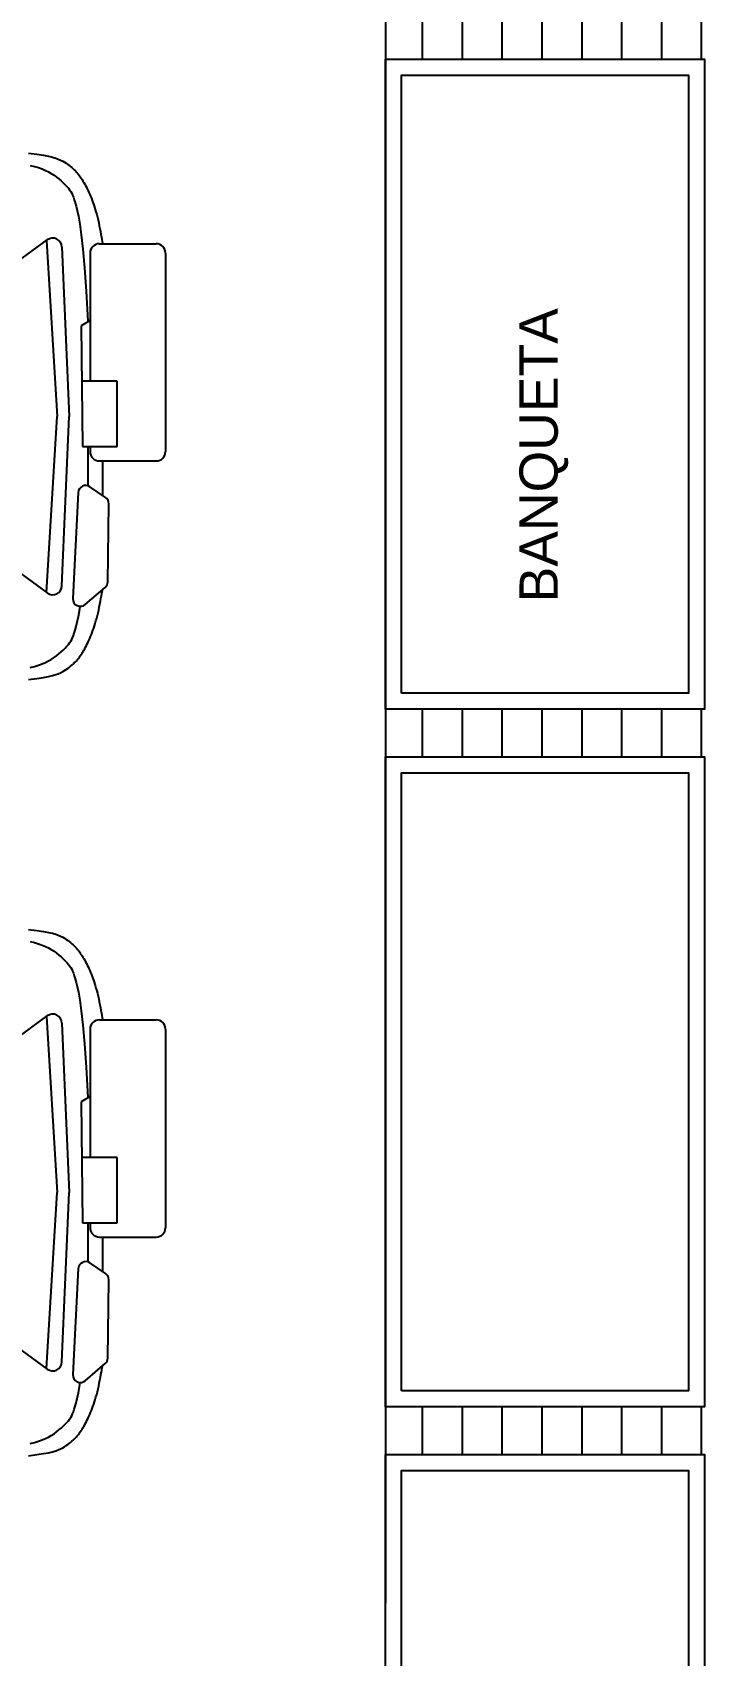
# Model space of a CAD drawing. Header units: inches. Extents: x -370 to 18, y -197 to 199.
# Drawn here: x -22.45 to -20.34, y 37.97 to 43.06 of the extents above; entities that cross this region are included whole.
import ezdxf

# ---------------------------------------------------------------- set-up
doc = ezdxf.new("R2010")
doc.units = ezdxf.units.IN
doc.header["$MEASUREMENT"] = 0
doc.layers.add('MUEBLES', color=7, linetype='Continuous')
doc.styles.get("Standard").update_dxf_attribs({"font": 'arial.ttf'})

# ---------------------------------------------------------------- blocks, each defined once
blk = doc.blocks.new('a4')
at = {"color": 1}
for p, q in [((175.5465, 151.4628), (175.7003, 151.5748)), ((175.6981, 151.5732), (175.731, 151.0215)), ((175.7466, 151.5525), (175.7689, 151.0215)), ((175.8346, 151.5334), (175.8346, 151.1317)), ((175.8638, 151.5626), (176.042, 151.5626)), ((176.0712, 151.5334), (176.0712, 150.9112)), ((175.8346, 151.3226), (175.8072, 151.3053)), ((175.8072, 151.3053), (175.8109, 150.927)), ((175.9192, 151.1317), (175.8089, 151.1317)), ((175.9192, 150.927), (175.9192, 151.1317)), ((175.6981, 150.4699), (175.731, 151.0215)), ((175.7466, 150.4906), (175.7689, 151.0215)), ((175.8109, 150.927), (175.9192, 150.927)), ((175.8281, 150.927), (175.8281, 150.8039)), ((175.8346, 150.927), (175.8346, 150.9112)), ((175.8638, 150.882), (176.042, 150.882)), ((175.874, 150.882), (175.874, 150.774)), ((175.7976, 150.7829), (175.7811, 150.4507)), ((175.8833, 150.7677), (175.834, 150.8011)), ((175.8903, 150.5029), (175.8936, 150.748)), ((175.5465, 150.5802), (175.7003, 150.4682)), ((175.8196, 150.4318), (175.8822, 150.4854))]:
    blk.add_line(p, q, dxfattribs=at)
for points in [[(175.6412, 151.8463), (175.6675, 151.8431), (175.6883, 151.8399), (175.7045, 151.8369), (175.717, 151.8339), (175.7269, 151.8309), (175.735, 151.8278), (175.7423, 151.8247), (175.7488, 151.8215), (175.7547, 151.8182), (175.7601, 151.8149), (175.765, 151.8115), (175.7695, 151.8081), (175.7737, 151.8046), (175.7777, 151.8012), (175.7815, 151.7978), (175.7851, 151.7943), (175.7885, 151.7908), (175.7919, 151.7872), (175.7951, 151.7836), (175.7982, 151.7799), (175.8012, 151.776), (175.8041, 151.772), (175.807, 151.7679), (175.8098, 151.7636), (175.8125, 151.7592), (175.8152, 151.7545), (175.8179, 151.7498), (175.8206, 151.7448), (175.8232, 151.7397), (175.8258, 151.7344), (175.8284, 151.729), (175.831, 151.7233), (175.8336, 151.7175), (175.8362, 151.7115), (175.8387, 151.7052), (175.8413, 151.6987), (175.8437, 151.6919), (175.8462, 151.6849), (175.8486, 151.6776), (175.8509, 151.6701), (175.8532, 151.6622), (175.8554, 151.6541), (175.8575, 151.6458), (175.8596, 151.6372), (175.8617, 151.6284), (175.8636, 151.6193), (175.8655, 151.6101), (175.8673, 151.6009), (175.8689, 151.592), (175.8704, 151.5838), (175.8717, 151.5764), (175.8728, 151.5702), (175.8735, 151.5655), (175.874, 151.5626)], [(175.6473, 151.8083), (175.6609, 151.8049), (175.6732, 151.8011), (175.6844, 151.7971), (175.6947, 151.7927), (175.7042, 151.788), (175.7131, 151.7829), (175.7216, 151.7774), (175.7296, 151.7717), (175.7371, 151.7657), (175.7442, 151.7597), (175.7507, 151.7537), (175.7566, 151.7478), (175.7619, 151.7421), (175.7666, 151.7366), (175.7706, 151.7315), (175.7741, 151.7264), (175.7772, 151.7211), (175.78, 151.7152), (175.7827, 151.7085), (175.7853, 151.7006), (175.7881, 151.6913), (175.7912, 151.6802), (175.7947, 151.6668), (175.7985, 151.6489), (175.8027, 151.6244), (175.8072, 151.5909), (175.812, 151.5461), (175.8171, 151.4876), (175.8225, 151.4133), (175.8281, 151.3208)], [(175.6412, 150.1968), (175.6675, 150.2), (175.6883, 150.2031), (175.7045, 150.2062), (175.717, 150.2092), (175.7269, 150.2122), (175.735, 150.2153), (175.7423, 150.2184), (175.7488, 150.2216), (175.7547, 150.2249), (175.7601, 150.2282), (175.765, 150.2316), (175.7695, 150.235), (175.7737, 150.2384), (175.7777, 150.2419), (175.7815, 150.2453), (175.7851, 150.2488), (175.7885, 150.2523), (175.7919, 150.2558), (175.7951, 150.2595), (175.7982, 150.2632), (175.8012, 150.2671), (175.8041, 150.271), (175.807, 150.2752), (175.8098, 150.2795), (175.8125, 150.2839), (175.8152, 150.2885), (175.8179, 150.2933), (175.8206, 150.2983), (175.8232, 150.3034), (175.8258, 150.3086), (175.8284, 150.3141), (175.831, 150.3197), (175.8336, 150.3256), (175.8362, 150.3316), (175.8387, 150.3379), (175.8413, 150.3444), (175.8437, 150.3512), (175.8462, 150.3582), (175.8486, 150.3655), (175.8509, 150.373), (175.8532, 150.3809), (175.8554, 150.3889), (175.8575, 150.3973), (175.8596, 150.4059), (175.8617, 150.4147), (175.8636, 150.4238), (175.8655, 150.433), (175.8673, 150.4422), (175.8689, 150.451), (175.8704, 150.459), (175.8716, 150.4661), (175.8726, 150.4718), (175.8733, 150.476), (175.8736, 150.4781)], [(175.6473, 150.2348), (175.6609, 150.2382), (175.6732, 150.2419), (175.6844, 150.246), (175.6947, 150.2504), (175.7042, 150.2551), (175.7131, 150.2602), (175.7216, 150.2657), (175.7296, 150.2714), (175.7371, 150.2773), (175.7442, 150.2834), (175.7507, 150.2894), (175.7566, 150.2953), (175.7619, 150.301), (175.7666, 150.3065), (175.7706, 150.3116), (175.7741, 150.3167), (175.7772, 150.322), (175.78, 150.3279), (175.7827, 150.3346), (175.7853, 150.3424), (175.7881, 150.3518), (175.7912, 150.3628), (175.7947, 150.3763), (175.7985, 150.3942), (175.8027, 150.4187), (175.8037, 150.4262)]]:
    blk.add_lwpolyline(points, dxfattribs=at)
for centre, radius, start, end in [((175.7175, 151.5512), 0.0292, 2.398, 126.0625), ((175.8638, 151.5334), 0.0292, 90, 180), ((176.042, 151.5334), 0.0292, 0, 90), ((175.8638, 150.9112), 0.0292, 180, 270), ((176.042, 150.9112), 0.0292, 270, 0), ((175.8209, 150.7817), 0.0234, 55.9075, 177.1495), ((175.8702, 150.7483), 0.0234, 359.2405, 55.9075), ((175.7175, 150.4918), 0.0292, 233.9375, 357.602), ((175.867, 150.5032), 0.0234, 310.5779, 359.2405), ((175.8044, 150.4496), 0.0234, 177.1495, 310.5779)]:
    blk.add_arc(centre, radius, start, end, dxfattribs=at)

msp = doc.modelspace()

# ---------------------------------------------------------------- hatches: boundary and pattern name
at = {"transparency": 33554610}
h = msp.add_hatch(dxfattribs=at)
h.set_pattern_fill('LINE', color=8, angle=90)
h.set_pattern_definition([(90, (-5.59951, 16.98444), (-0.125, 8e-18), [])])
h.paths.add_polyline_path([(-21.34028, 43.12114), (-21.34028, 42.97231), (-20.34028, 42.97231), (-20.34028, 43.12114)])
h = msp.add_hatch(dxfattribs=at)
h.set_pattern_fill('LINE', color=8, angle=90)
h.set_pattern_definition([(90, (-5.59951, 14.79811), (-0.125, 8e-18), [])])
h.paths.add_polyline_path([(-21.34028, 40.93481), (-21.34028, 40.78598), (-20.34028, 40.78598), (-20.34028, 40.93481)])
h = msp.add_hatch(dxfattribs=at)
h.set_pattern_fill('LINE', color=8, angle=90)
h.set_pattern_definition([(90, (-5.59951, 12.61178), (-0.125, 8e-18), [])])
h.paths.add_polyline_path([(-20.34028, 38.59965), (-20.34028, 38.74848), (-21.34028, 38.74848), (-21.34028, 38.59965)])

# ---------------------------------------------------------------- linework, layer by layer
for p in [(-21.34028, 44.18314), (-21.34028, 37.98314)]:
    msp.add_line(p, (-21.34028, 38.28314))
at = {"layer": 'MUEBLES', "color": 8}
msp.add_lwpolyline([(-25.99028, 43.13314), (-25.99028, 43.13314), (-21.34028, 43.13314), (-21.34028, 38.13314)], dxfattribs=at)
at = {"layer": 'MUEBLES', "color": 8, "transparency": 33554610}
for points in [[(-21.34028, 40.93481), (-21.34028, 42.97231), (-20.34028, 42.97231), (-20.34028, 40.93481)], [(-21.29028, 40.98481), (-21.29028, 42.92231), (-20.39028, 42.92231), (-20.39028, 40.98481)], [(-21.34028, 38.74848), (-21.34028, 40.78598), (-20.34028, 40.78598), (-20.34028, 38.74848)], [(-21.29028, 38.79848), (-21.29028, 40.73598), (-20.39028, 40.73598), (-20.39028, 38.79848)], [(-21.34028, 36.56215), (-21.34028, 38.59965), (-20.34028, 38.59965), (-20.34028, 36.56215)], [(-21.29028, 36.61215), (-21.29028, 38.54965), (-20.39028, 38.54965), (-20.39028, 36.61215)]]:
    msp.add_lwpolyline(points, close=True, dxfattribs=at)

# ---------------------------------------------------------------- block references
at = {"layer": 'MUEBLES'}
for p in [(-198.10178, -109.16893), (-198.10178, -111.6012)]:
    msp.add_blockref('a4', p, dxfattribs=at)

# ---------------------------------------------------------------- texts
at = {"insert": (-20.92058, 41.26981), "char_height": 0.12, "attachment_point": 1, "rotation": 90}
msp.add_mtext('BANQUETA', dxfattribs=at)

doc.saveas('drawing.dxf')
